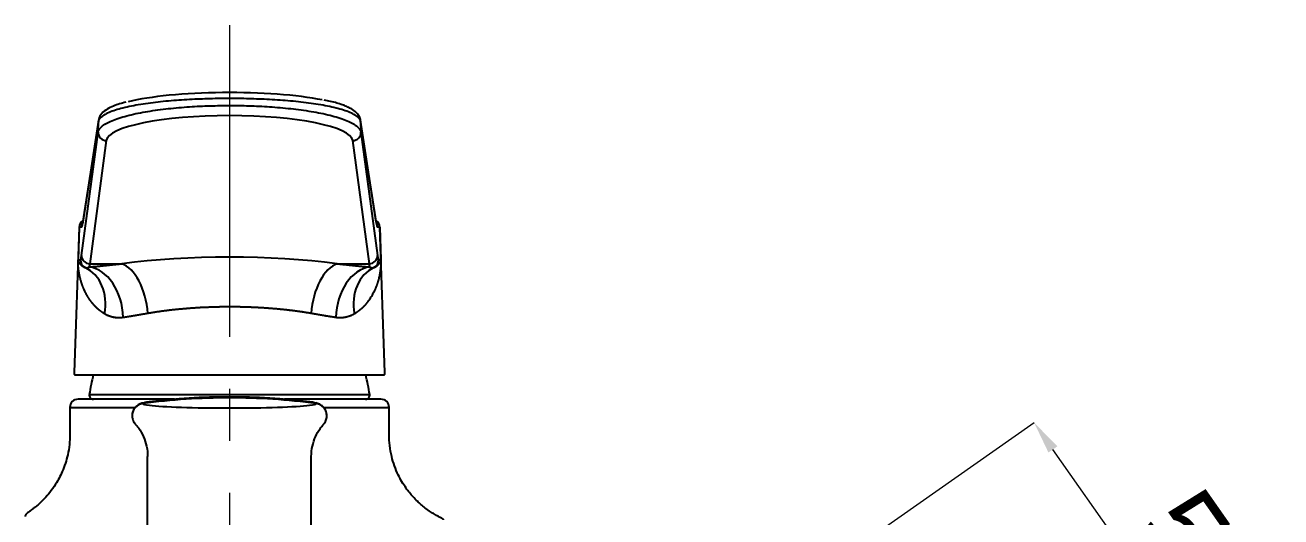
# Model space of a CAD drawing. Extents: x 900 to 2324, y -1513 to 827.
# Drawn here: x 1430 to 1583.4, y 266.8 to 326.9 of the extents above; entities that cross this region are included whole.
import ezdxf

# ---------------------------------------------------------------- set-up
doc = ezdxf.new("R2010")
doc.units = 0
doc.header["$LTSCALE"] = 4
doc.header["$MEASUREMENT"] = 0
doc.header["$PDMODE"] = 3
doc.header["$PDSIZE"] = -10
doc.linetypes.add('CENTER2', pattern=[28.575, 19.05, -3.175, 3.175, -3.175])
doc.layers.get('0').update_dxf_attribs({"linetype": 'CONTINUOUS'})
doc.layers.get('DEFPOINTS').update_dxf_attribs({"linetype": 'CONTINUOUS'})
doc.layers.add('1', color=7, linetype='CONTINUOUS')
doc.layers.add('Cneter', color=1, linetype='CENTER2', lineweight=13)
doc.styles.add('Daelim Dimension', font='')
doc.styles.get('Daelim Dimension').set_extended_font_data('나눔고딕')
doc.dimstyles.new('DEFAULT', dxfattribs={"dimscale": 2, "dimtxt": 2, "dimasz": 2, "dimexe": 0, "dimexo": 2, "dimgap": 1, "dimtad": 1, "dimdec": 1, "dimzin": 9, "dimdsep": 46, "dimtxsty": 'Daelim Dimension', "dimcen": 0.5, "dimclrd": 252, "dimclre": 252, "dimclrt": 3, "dimadec": 1, "dimazin": 0, "dimtfac": 1, "dimtdec": 1, "dimtix": 1, "dimtmove": 0, "dimatfit": 3, "dimfxl": 1, "dimtolj": 1, "dimtzin": 1, "dimlwd": 9, "dimlwe": 9, "dimarcsym": 0})

# ---------------------------------------------------------------- blocks, each defined once
blk = doc.blocks.new('*D9')
at = {"color": 5, "lineweight": 9, "ltscale": 0.5, "transparency": 16777216}
for p, q in [((1513.21, 250.27), (1553.25, 278.32)), ((1579.65, 240.65), (1555.55, 275.05)), ((1541.9, 209.32), (1581.94, 237.37))]:
    blk.add_line(p, q, dxfattribs=at)
at = {"color": 5, "ltscale": 0.5, "transparency": 16777216}
for points in [[(1556.09, 275.43), (1555, 274.67), (1553.25, 278.32)], [(1580.19, 241.03), (1579.1, 240.27), (1581.94, 237.37)]]:
    blk.add_solid(points, dxfattribs=at)
at = {"layer": 'DEFPOINTS', "color": 0, "ltscale": 0.5, "transparency": 16777216}
for p in [(1553.25, 278.32), (1509.94, 247.98), (1538.62, 207.03)]:
    blk.add_point(p, dxfattribs=at)
at = {"color": 7, "ltscale": 0.5, "transparency": 16777216, "insert": (1573.68, 262.11), "char_height": 10, "attachment_point": 5, "rotation": 305.0124, "style": 'Daelim Dimension'}
blk.add_mtext('\\A1;50', dxfattribs=at)

msp = doc.modelspace()

# ---------------------------------------------------------------- linework, layer by layer
at = {"layer": '1', "color": 7, "linetype": 'Continuous', "lineweight": -3}
for p, q in [((1438.92, 315.17), (1436.99, 302.71)), ((1438.93, 315.29), (1437, 302.83)), ((1438.88, 313.81), (1438.92, 315.17)), ((1472.87, 302.83), (1470.94, 315.29)), ((1472.88, 302.71), (1470.95, 315.17)), ((1470.95, 315.17), (1470.99, 313.81)), ((1436.85, 298.76), (1438.88, 313.81)), ((1470.99, 313.81), (1473.02, 298.76)), ((1439.88, 312.8), (1437.85, 297.75)), ((1472.02, 297.75), (1469.99, 312.8)), ((1436.56, 302.21), (1435.94, 284.46)), ((1436.57, 302.21), (1436.43, 298.21)), ((1436.57, 302.21), (1436.56, 302.21)), ((1436.85, 302.21), (1436.57, 302.21)), ((1473.3, 302.21), (1473.02, 302.21)), ((1473.3, 302.21), (1473.3, 302.21)), ((1473.3, 302.21), (1473.44, 298.21)), ((1473.92, 284.46), (1473.3, 302.21)), ((1436.43, 298.21), (1436.72, 298.21)), ((1437.85, 297.75), (1441.77, 297.75)), ((1468.09, 297.75), (1472.02, 297.75)), ((1473.14, 298.21), (1473.44, 298.21)), ((1436.06, 284.18), (1473.8, 284.18)), ((1448.2, 281.18), (1436.43, 281.18)), ((1437.8, 281.76), (1472.07, 281.76)), ((1473.43, 281.18), (1461.66, 281.18)), ((1435.43, 280.18), (1443.33, 280.18)), ((1435.43, 280.18), (1435.43, 276.9)), ((1466.52, 280.18), (1474.43, 280.18)), ((1474.43, 276.9), (1474.43, 280.18)), ((1444.93, 263.88), (1444.93, 274.19)), ((1464.93, 263.88), (1464.93, 274.19))]:
    msp.add_line(p, q, dxfattribs=at)
for centre, radius, start, end in [((1437.56, 302.18), 1, 122.3524, 178), ((1472.3, 302.18), 1, 2, 57.6476), ((1475.27, 275.43), 38, 166.696, 170.4146), ((1434.6, 275.43), 38, 9.5854, 13.304), ((1436.43, 280.18), 1, 90, 180), ((1438.3, 281.68), 0.5, 170.4146, 270), ((1454.93, 201.46), 80, 82.9578, 97.0422), ((1471.57, 281.68), 0.5, 270, 9.5854), ((1473.43, 280.18), 1, 0, 90)]:
    msp.add_arc(centre, radius, start, end, dxfattribs=at)
for centre, major_axis, ratio, start_param, end_param in [((1454.93, 316.05), (15.02, 0), 0.173943, 0.715415, 2.538636), ((1439.92, 315.13), (0.988, -0.153), 0.984451, 3.141575, 3.262352), ((1439.92, 315.13), (0.988, -0.153), 0.984451, 2.707604, 3.141574), ((1454.93, 312.71), (15.06, 0), 0.207968, 0.027978, 3.113614), ((1469.95, 315.13), (-0.988, -0.153), 0.984451, 3.141611, 3.666062), ((1469.95, 315.13), (-0.988, -0.153), 0.984451, 3.020833, 3.14161), ((1439.88, 313.78), (-0.991, 0.133), 0.977765, 0.101081, 1.701619), ((1469.99, 313.78), (-0.991, -0.133), 0.977765, 1.439974, 3.040512), ((1437.57, 302.18), (0, -1), 0.999776, 3.711528, 4.677482), ((1438, 335.21), (1.15, 33), 0.021153, 3.142332, 3.316865), ((1437.85, 302.18), (0, 1), 0.999776, 1.047645, 1.53589), ((1437.99, 302.68), (-0.988, 0.153), 0.984451, 6.283168, 6.403945), ((1472.3, 302.18), (0, 1), 0.999776, 4.747296, 5.71325), ((1471.88, 302.68), (-0.988, -0.153), 0.984451, 3.020833, 3.14161), ((1471.87, 335.21), (-1.15, 33), 0.021153, 2.966321, 3.140853), ((1472.02, 302.18), (0, 1), 0.999776, 4.747296, 5.235541), ((1437.72, 298.18), (0, 1), 0.999776, 1.53589, 2.708718), ((1437.6, 323.21), (0.87, 25), 0.021153, 3.142332, 3.351771), ((1437.85, 298.72), (0.991, -0.133), 0.977765, 3.242674, 4.843212), ((1454.93, 293.26), (24.89, 0), 0.212562, 1.013695, 2.127897), ((1441.77, 291.88), (0.79, -5.95), 0.52543, 1.46621, 2.894732), ((1468.09, 291.88), (-0.79, -5.95), 0.52543, 3.388454, 4.816975), ((1472.02, 298.72), (-0.991, -0.133), 0.977765, 1.439974, 3.040512), ((1472.15, 298.18), (0, -1), 0.999776, 0.432874, 1.605703), ((1472.27, 323.21), (-0.87, 25), 0.021153, 2.931414, 3.140853), ((1434.79, 291.82), (-2.45, -5.48), 0.793917, 1.87648, 3.126984), ((1437.79, 291.38), (0.64, -5.97), 0.688755, 1.462239, 2.987507), ((1472.08, 291.38), (-0.64, -5.97), 0.688755, 3.295678, 4.820947), ((1475.08, 291.82), (2.45, -5.48), 0.793917, 3.156201, 4.406705), ((1454.93, 201.46), (80, 0), 0.998719, 1.570796, 1.703671), ((1454.93, 280.65), (-10.6, 0), 0.050593, 5.894462, 6.087965), ((1454.93, 201.46), (-80, 0), 0.998719, 4.579514, 4.712389), ((1454.93, 280.65), (-10.6, 0), 0.050593, 3.347907, 3.530316), ((1444.53, 279.17), (-1.5, 0), 0.998719, 4.845264, 6.288081), ((1454.93, 280.65), (-10.6, 0), 0.050593, 6.087965, 6.283185), ((1454.93, 280.65), (10.6, 0), 0.050593, 3.141593, 3.538071), ((1454.93, 280.65), (10.6, 0), 0.050593, 3.538072, 5.885578), ((1454.93, 280.65), (10.6, 0), 0.050593, 5.885578, 6.283185), ((1454.93, 280.65), (-10.6, 0), 0.050593, 3.141593, 3.347907), ((1465.33, 279.17), (1.5, 0), 0.998719, 6.281707, 7.721107)]:
    msp.add_ellipse(centre, major_axis=major_axis, ratio=ratio, start_param=start_param, end_param=end_param, dxfattribs=at)
for points, knots in [([(1470.95, 315.17), (1470.93, 315.28), (1470.88, 315.4), (1470.69, 315.62), (1470.56, 315.73), (1470.24, 315.94), (1470.05, 316.05), (1469.6, 316.25), (1469.35, 316.35), (1468.81, 316.53), (1468.51, 316.62), (1467.87, 316.79), (1467.54, 316.87), (1466.83, 317.02), (1466.46, 317.09), (1465.69, 317.22), (1465.3, 317.28), (1464.49, 317.4), (1464.08, 317.45), (1463.24, 317.54), (1462.82, 317.59), (1461.96, 317.66), (1461.54, 317.7), (1460.68, 317.76), (1460.25, 317.79), (1459.4, 317.83), (1458.97, 317.85), (1458.13, 317.88), (1457.72, 317.9), (1456.9, 317.92), (1456.49, 317.92), (1455.9, 317.93), (1455.7, 317.93), (1455.31, 317.93), (1455.12, 317.93), (1454.55, 317.93), (1454.16, 317.93), (1453.37, 317.92), (1452.97, 317.92), (1452.15, 317.9), (1451.73, 317.88), (1450.89, 317.85), (1450.47, 317.83), (1449.62, 317.79), (1449.19, 317.76), (1448.33, 317.7), (1447.9, 317.66), (1447.05, 317.59), (1446.62, 317.54), (1445.79, 317.45), (1445.38, 317.4), (1444.57, 317.28), (1444.17, 317.22), (1443.41, 317.09), (1443.04, 317.02), (1442.33, 316.87), (1441.99, 316.79), (1441.36, 316.62), (1441.06, 316.53), (1440.51, 316.35), (1440.26, 316.25), (1439.82, 316.05), (1439.63, 315.94), (1439.31, 315.73), (1439.18, 315.62), (1438.99, 315.4), (1438.94, 315.28), (1438.92, 315.17)], [0, 0, 0, 0, 0.03125, 0.03125, 0.0625, 0.0625, 0.09375, 0.09375, 0.125, 0.125, 0.15625, 0.15625, 0.1875, 0.1875, 0.21875, 0.21875, 0.25, 0.25, 0.28125, 0.28125, 0.3125, 0.3125, 0.34375, 0.34375, 0.375, 0.375, 0.40625, 0.40625, 0.4375, 0.4375, 0.46875, 0.46875, 0.484375, 0.484375, 0.5, 0.5, 0.53125, 0.53125, 0.5625, 0.5625, 0.59375, 0.59375, 0.625, 0.625, 0.65625, 0.65625, 0.6875, 0.6875, 0.71875, 0.71875, 0.75, 0.75, 0.78125, 0.78125, 0.8125, 0.8125, 0.84375, 0.84375, 0.875, 0.875, 0.90625, 0.90625, 0.9375, 0.9375, 0.96875, 0.96875, 1, 1, 1, 1]), ([(1470.92, 315.39), (1470.84, 315.69), (1470.57, 316.17), (1469.87, 316.67), (1469.28, 316.96), (1468.51, 317.25), (1467.62, 317.52), (1466.76, 317.69), (1466.48, 317.74)], [0, 0, 0, 0, 0.235369, 0.412115, 0.533789, 0.644414, 0.889779, 1, 1, 1, 1]), ([(1438.88, 313.81), (1438.9, 313.95), (1438.95, 314.08), (1439.14, 314.35), (1439.27, 314.47), (1439.59, 314.72), (1439.79, 314.85), (1440.23, 315.08), (1440.48, 315.19), (1441.03, 315.41), (1441.33, 315.52), (1441.96, 315.71), (1442.3, 315.81), (1443.01, 315.98), (1443.38, 316.07), (1444.15, 316.22), (1444.55, 316.29), (1445.35, 316.43), (1445.77, 316.49), (1446.61, 316.6), (1447.03, 316.65), (1447.88, 316.75), (1448.31, 316.79), (1449.17, 316.86), (1449.6, 316.9), (1450.46, 316.95), (1450.88, 316.98), (1451.73, 317.02), (1452.14, 317.03), (1452.96, 317.06), (1453.37, 317.07), (1453.97, 317.07), (1454.16, 317.08), (1454.45, 317.08), (1454.55, 317.08), (1454.74, 317.08), (1454.84, 317.08), (1455.32, 317.08), (1455.71, 317.08), (1456.5, 317.07), (1456.91, 317.06), (1457.73, 317.03), (1458.14, 317.02), (1458.99, 316.98), (1459.41, 316.95), (1460.27, 316.9), (1460.7, 316.86), (1461.56, 316.79), (1461.99, 316.75), (1462.84, 316.65), (1463.26, 316.6), (1464.1, 316.49), (1464.51, 316.43), (1465.32, 316.29), (1465.72, 316.22), (1466.49, 316.07), (1466.86, 315.98), (1467.57, 315.81), (1467.9, 315.71), (1468.54, 315.51), (1468.84, 315.41), (1469.39, 315.19), (1469.64, 315.08), (1470.08, 314.85), (1470.27, 314.72), (1470.6, 314.47), (1470.73, 314.35), (1470.91, 314.08), (1470.97, 313.95), (1470.99, 313.81)], [0, 0, 0, 0, 0.03125, 0.03125, 0.0625, 0.0625, 0.09375, 0.09375, 0.125, 0.125, 0.15625, 0.15625, 0.1875, 0.1875, 0.21875, 0.21875, 0.25, 0.25, 0.28125, 0.28125, 0.3125, 0.3125, 0.34375, 0.34375, 0.375, 0.375, 0.40625, 0.40625, 0.4375, 0.4375, 0.46875, 0.46875, 0.484375, 0.484375, 0.492187, 0.492187, 0.5, 0.5, 0.53125, 0.53125, 0.5625, 0.5625, 0.59375, 0.59375, 0.625, 0.625, 0.65625, 0.65625, 0.6875, 0.6875, 0.71875, 0.71875, 0.75, 0.75, 0.78125, 0.78125, 0.8125, 0.8125, 0.84375, 0.84375, 0.875, 0.875, 0.90625, 0.90625, 0.9375, 0.9375, 0.96875, 0.96875, 1, 1, 1, 1]), ([(1442.28, 317.48), (1442, 317.42), (1441.44, 317.28), (1440.7, 317.01), (1439.93, 316.64), (1439.25, 316.1), (1439.02, 315.65), (1438.95, 315.39)], [0, 0, 0, 0, 0.145978, 0.317594, 0.51609, 0.743346, 1, 1, 1, 1]), ([(1436.43, 298.21), (1436.43, 298.21), (1436.43, 298.2), (1436.44, 298.18), (1436.44, 298.17), (1436.45, 298.15), (1436.45, 298.14), (1436.45, 298.12), (1436.46, 298.11), (1436.46, 298.09), (1436.47, 298.08), (1436.48, 298.06), (1436.48, 298.05), (1436.49, 298.04), (1436.49, 298.02), (1436.5, 298.01), (1436.5, 298), (1436.51, 297.98), (1436.52, 297.97), (1436.52, 297.96), (1436.53, 297.94), (1436.54, 297.93), (1436.54, 297.92), (1436.55, 297.91), (1436.56, 297.9), (1436.56, 297.89), (1436.57, 297.88), (1436.57, 297.86), (1436.58, 297.85), (1436.59, 297.84), (1436.59, 297.83), (1436.6, 297.82), (1436.61, 297.81), (1436.61, 297.8), (1436.62, 297.8), (1436.63, 297.79), (1436.63, 297.78), (1436.64, 297.77), (1436.65, 297.76), (1436.65, 297.75), (1436.66, 297.74), (1436.67, 297.74), (1436.67, 297.73), (1436.68, 297.72), (1436.68, 297.71), (1436.69, 297.71), (1436.7, 297.7), (1436.71, 297.68), (1436.73, 297.66), (1436.75, 297.64), (1436.78, 297.61), (1436.8, 297.58), (1436.83, 297.56), (1436.86, 297.53), (1436.89, 297.51), (1436.91, 297.49), (1436.94, 297.47), (1436.97, 297.45), (1437, 297.43), (1437.03, 297.41), (1437.06, 297.39), (1437.09, 297.37), (1437.12, 297.35), (1437.15, 297.34), (1437.18, 297.32), (1437.21, 297.31), (1437.24, 297.29), (1437.27, 297.28), (1437.29, 297.27), (1437.3, 297.27)], [0, 0, 0, 0, 0.01489, 0.029602, 0.044135, 0.058489, 0.072665, 0.086661, 0.10048, 0.114119, 0.12758, 0.140862, 0.153965, 0.16689, 0.179635, 0.192203, 0.204591, 0.216801, 0.228832, 0.240684, 0.252358, 0.263853, 0.275169, 0.286307, 0.297265, 0.308046, 0.318647, 0.32907, 0.339314, 0.349379, 0.359266, 0.368973, 0.378503, 0.387853, 0.397025, 0.406018, 0.414832, 0.423468, 0.431925, 0.440203, 0.448303, 0.456224, 0.463966, 0.471529, 0.478914, 0.48612, 0.493147, 0.499996, 0.528702, 0.556919, 0.584646, 0.611883, 0.63863, 0.664888, 0.690656, 0.715934, 0.740722, 0.765021, 0.78883, 0.81215, 0.83498, 0.85732, 0.879171, 0.900533, 0.921405, 0.941788, 0.961681, 0.981085, 1, 1, 1, 1]), ([(1439.67, 291.61), (1439.66, 291.62), (1439.64, 291.63), (1439.61, 291.65), (1439.58, 291.67), (1439.55, 291.69), (1439.52, 291.7), (1439.49, 291.72), (1439.47, 291.74), (1439.44, 291.76), (1439.41, 291.78), (1439.38, 291.8), (1439.35, 291.82), (1439.32, 291.84), (1439.29, 291.86), (1439.26, 291.89), (1439.23, 291.91), (1439.2, 291.93), (1439.17, 291.95), (1439.15, 291.97), (1439.12, 291.99), (1439.09, 292.02), (1439.06, 292.04), (1439.03, 292.06), (1439, 292.09), (1438.97, 292.11), (1438.95, 292.14), (1438.92, 292.16), (1438.89, 292.18), (1438.86, 292.21), (1438.83, 292.24), (1438.8, 292.26), (1438.78, 292.29), (1438.75, 292.31), (1438.72, 292.34), (1438.69, 292.37), (1438.66, 292.39), (1438.64, 292.42), (1438.61, 292.45), (1438.58, 292.47), (1438.55, 292.5), (1438.53, 292.53), (1438.5, 292.56), (1438.47, 292.59), (1438.44, 292.62), (1438.42, 292.65), (1438.39, 292.68), (1438.36, 292.71), (1438.34, 292.74), (1438.31, 292.77), (1438.28, 292.8), (1438.26, 292.83), (1438.23, 292.86), (1438.2, 292.89), (1438.18, 292.92), (1438.15, 292.96), (1438.13, 292.99), (1438.1, 293.02), (1438.07, 293.05), (1438.05, 293.09), (1438.02, 293.12), (1438, 293.15), (1437.97, 293.19), (1437.95, 293.22), (1437.92, 293.26), (1437.9, 293.29), (1437.87, 293.33), (1437.85, 293.36), (1437.82, 293.4), (1437.8, 293.43), (1437.77, 293.47), (1437.75, 293.51), (1437.73, 293.54), (1437.7, 293.58), (1437.68, 293.62), (1437.66, 293.65), (1437.63, 293.69), (1437.61, 293.73), (1437.59, 293.77), (1437.56, 293.81), (1437.54, 293.85), (1437.52, 293.89), (1437.49, 293.92), (1437.47, 293.96), (1437.45, 294), (1437.43, 294.04), (1437.41, 294.09), (1437.39, 294.13), (1437.36, 294.17), (1437.34, 294.21), (1437.32, 294.25), (1437.3, 294.29), (1437.28, 294.33), (1437.26, 294.38), (1437.24, 294.42), (1437.22, 294.46), (1437.2, 294.51), (1437.18, 294.55), (1437.17, 294.58), (1437.15, 294.62), (1437.14, 294.65), (1437.12, 294.69), (1437.11, 294.72), (1437.09, 294.76), (1437.08, 294.8), (1437.06, 294.84), (1437.04, 294.88), (1437.03, 294.92), (1437.01, 294.96), (1437, 295), (1436.98, 295.05), (1436.96, 295.09), (1436.95, 295.14), (1436.93, 295.18), (1436.91, 295.23), (1436.9, 295.28), (1436.88, 295.33), (1436.87, 295.38), (1436.85, 295.43), (1436.83, 295.48), (1436.82, 295.53), (1436.8, 295.59), (1436.79, 295.64), (1436.77, 295.7), (1436.75, 295.75), (1436.74, 295.81), (1436.72, 295.87), (1436.71, 295.93), (1436.69, 295.99), (1436.68, 296.05), (1436.66, 296.11), (1436.65, 296.17), (1436.63, 296.24), (1436.62, 296.3), (1436.61, 296.37), (1436.59, 296.43), (1436.58, 296.5), (1436.57, 296.57), (1436.56, 296.64), (1436.55, 296.71), (1436.53, 296.78), (1436.52, 296.85), (1436.51, 296.92), (1436.5, 297), (1436.49, 297.07), (1436.48, 297.15), (1436.48, 297.22), (1436.47, 297.3), (1436.46, 297.38), (1436.46, 297.46), (1436.45, 297.54), (1436.44, 297.62), (1436.44, 297.7), (1436.44, 297.78), (1436.43, 297.87), (1436.43, 297.95), (1436.43, 298.04), (1436.43, 298.13), (1436.43, 298.18), (1436.43, 298.21)], [0, 0, 0, 0, 0.004193, 0.008406, 0.01264, 0.016894, 0.021169, 0.025464, 0.02978, 0.034117, 0.038474, 0.042852, 0.04725, 0.05167, 0.05611, 0.060572, 0.065054, 0.069557, 0.074082, 0.078627, 0.083194, 0.087781, 0.09239, 0.09702, 0.101672, 0.106345, 0.111039, 0.115755, 0.120492, 0.12525, 0.13003, 0.134832, 0.139655, 0.1445, 0.149366, 0.154254, 0.159164, 0.164096, 0.169049, 0.174024, 0.179021, 0.18404, 0.189081, 0.194143, 0.199228, 0.204335, 0.209463, 0.214614, 0.219787, 0.224982, 0.230199, 0.235438, 0.240699, 0.245982, 0.251288, 0.256616, 0.261966, 0.267339, 0.272733, 0.27815, 0.28359, 0.289052, 0.294536, 0.300043, 0.305572, 0.311124, 0.316698, 0.322294, 0.327914, 0.333555, 0.339219, 0.344906, 0.350616, 0.356348, 0.362103, 0.36788, 0.37368, 0.379503, 0.385348, 0.391217, 0.397108, 0.403021, 0.408958, 0.414917, 0.4209, 0.426905, 0.432932, 0.438983, 0.445057, 0.451153, 0.457272, 0.463415, 0.46958, 0.475768, 0.481979, 0.488213, 0.494471, 0.500751, 0.505436, 0.510238, 0.515158, 0.520194, 0.525347, 0.530617, 0.536003, 0.541507, 0.547127, 0.552865, 0.558719, 0.56469, 0.570778, 0.576982, 0.583304, 0.589742, 0.596297, 0.602968, 0.609757, 0.616662, 0.623684, 0.630823, 0.638078, 0.64545, 0.652938, 0.660543, 0.668265, 0.676104, 0.684058, 0.69213, 0.700318, 0.708622, 0.717043, 0.72558, 0.734234, 0.743004, 0.751891, 0.760894, 0.770013, 0.779248, 0.7886, 0.798068, 0.807652, 0.817352, 0.827169, 0.837101, 0.84715, 0.857314, 0.867595, 0.877992, 0.888504, 0.899133, 0.909877, 0.920737, 0.931713, 0.942805, 0.954013, 0.965336, 0.976775, 0.98833, 1, 1, 1, 1]), ([(1437.85, 297.75), (1437.85, 297.74), (1437.85, 297.73), (1437.85, 297.71), (1437.84, 297.7), (1437.84, 297.68), (1437.84, 297.66), (1437.84, 297.65), (1437.84, 297.63), (1437.83, 297.62), (1437.83, 297.6), (1437.83, 297.59), (1437.83, 297.57), (1437.83, 297.56), (1437.82, 297.54), (1437.82, 297.53), (1437.82, 297.52), (1437.82, 297.5), (1437.81, 297.49), (1437.81, 297.48), (1437.81, 297.47), (1437.81, 297.45), (1437.81, 297.44), (1437.8, 297.43), (1437.8, 297.42), (1437.8, 297.41), (1437.8, 297.4), (1437.8, 297.39), (1437.79, 297.38), (1437.79, 297.37), (1437.79, 297.36), (1437.79, 297.35), (1437.79, 297.34), (1437.79, 297.34)], [0, 0, 0, 0, 0.032693, 0.065358, 0.097993, 0.130599, 0.163177, 0.195725, 0.228244, 0.260734, 0.293195, 0.325628, 0.358031, 0.390405, 0.42275, 0.455066, 0.487353, 0.519611, 0.55184, 0.58404, 0.616211, 0.648353, 0.680466, 0.71255, 0.744605, 0.776631, 0.808628, 0.840596, 0.872535, 0.904445, 0.936325, 0.968177, 1, 1, 1, 1]), ([(1437.79, 297.34), (1437.8, 297.34), (1437.84, 297.34), (1437.9, 297.35), (1437.95, 297.35), (1438.01, 297.36), (1438.07, 297.36), (1438.12, 297.37), (1438.18, 297.37), (1438.24, 297.38), (1438.29, 297.39), (1438.35, 297.39), (1438.41, 297.4), (1438.46, 297.4), (1438.52, 297.41), (1438.58, 297.41), (1438.64, 297.42), (1438.69, 297.42), (1438.75, 297.43), (1438.81, 297.43), (1438.87, 297.44), (1438.93, 297.45), (1438.99, 297.45), (1439.04, 297.46), (1439.1, 297.46), (1439.16, 297.47), (1439.22, 297.48), (1439.28, 297.48), (1439.34, 297.49), (1439.4, 297.49), (1439.46, 297.5), (1439.52, 297.51), (1439.58, 297.51), (1439.64, 297.52), (1439.7, 297.52), (1439.76, 297.53), (1439.82, 297.54), (1439.88, 297.54), (1439.94, 297.55), (1440, 297.56), (1440.06, 297.56), (1440.13, 297.57), (1440.19, 297.58), (1440.25, 297.58), (1440.31, 297.59), (1440.37, 297.6), (1440.44, 297.6), (1440.5, 297.61), (1440.56, 297.62), (1440.62, 297.62), (1440.69, 297.63), (1440.75, 297.64), (1440.81, 297.64), (1440.87, 297.65), (1440.94, 297.66), (1441, 297.66), (1441.06, 297.67), (1441.13, 297.68), (1441.19, 297.68), (1441.26, 297.69), (1441.32, 297.7), (1441.38, 297.7), (1441.45, 297.71), (1441.51, 297.72), (1441.58, 297.73), (1441.64, 297.73), (1441.71, 297.74), (1441.75, 297.74), (1441.77, 297.75)], [0, 0, 0, 0, 0.014882, 0.029769, 0.044662, 0.059562, 0.074467, 0.089378, 0.104296, 0.11922, 0.134151, 0.149088, 0.164032, 0.178983, 0.193941, 0.208906, 0.223879, 0.238859, 0.253847, 0.268842, 0.283845, 0.298856, 0.313875, 0.328902, 0.343937, 0.358981, 0.374033, 0.389094, 0.404164, 0.419242, 0.43433, 0.449427, 0.464533, 0.479648, 0.494773, 0.509908, 0.525052, 0.540206, 0.55537, 0.570545, 0.585729, 0.600924, 0.616129, 0.631345, 0.646571, 0.661809, 0.677057, 0.692316, 0.707587, 0.722868, 0.738161, 0.753466, 0.768782, 0.78411, 0.79945, 0.814802, 0.830166, 0.845542, 0.860931, 0.876331, 0.891745, 0.907171, 0.92261, 0.938062, 0.953527, 0.969004, 0.984496, 1, 1, 1, 1]), ([(1468.09, 297.75), (1468.12, 297.74), (1468.17, 297.74), (1468.24, 297.73), (1468.32, 297.72), (1468.39, 297.71), (1468.46, 297.71), (1468.54, 297.7), (1468.61, 297.69), (1468.68, 297.68), (1468.76, 297.67), (1468.83, 297.67), (1468.9, 297.66), (1468.97, 297.65), (1469.04, 297.64), (1469.12, 297.64), (1469.19, 297.63), (1469.26, 297.62), (1469.33, 297.61), (1469.4, 297.61), (1469.47, 297.6), (1469.54, 297.59), (1469.61, 297.58), (1469.68, 297.58), (1469.75, 297.57), (1469.82, 297.56), (1469.89, 297.55), (1469.96, 297.55), (1470.03, 297.54), (1470.1, 297.53), (1470.17, 297.52), (1470.24, 297.52), (1470.31, 297.51), (1470.37, 297.5), (1470.44, 297.5), (1470.51, 297.49), (1470.58, 297.48), (1470.64, 297.48), (1470.71, 297.47), (1470.78, 297.46), (1470.85, 297.46), (1470.91, 297.45), (1470.98, 297.44), (1471.05, 297.44), (1471.11, 297.43), (1471.18, 297.42), (1471.24, 297.42), (1471.31, 297.41), (1471.37, 297.4), (1471.44, 297.4), (1471.5, 297.39), (1471.57, 297.39), (1471.63, 297.38), (1471.7, 297.37), (1471.76, 297.37), (1471.83, 297.36), (1471.89, 297.36), (1471.95, 297.35), (1472.02, 297.34), (1472.06, 297.34), (1472.08, 297.34)], [0, 0, 0, 0, 0.017642, 0.035267, 0.052874, 0.070465, 0.088039, 0.105596, 0.123137, 0.140662, 0.158171, 0.175663, 0.19314, 0.210601, 0.228047, 0.245478, 0.262894, 0.280294, 0.29768, 0.315052, 0.332409, 0.349752, 0.367081, 0.384396, 0.401697, 0.418985, 0.436259, 0.45352, 0.470768, 0.488004, 0.505227, 0.522437, 0.539635, 0.556821, 0.573995, 0.591158, 0.608308, 0.625448, 0.642576, 0.659693, 0.676799, 0.693895, 0.71098, 0.728055, 0.74512, 0.762174, 0.779219, 0.796255, 0.813281, 0.830298, 0.847305, 0.864304, 0.881295, 0.898277, 0.91525, 0.932216, 0.949173, 0.966123, 0.983065, 1, 1, 1, 1]), ([(1473.44, 298.21), (1473.44, 298.2), (1473.44, 298.17), (1473.44, 298.12), (1473.44, 298.08), (1473.44, 298.03), (1473.44, 297.99), (1473.44, 297.95), (1473.44, 297.91), (1473.43, 297.86), (1473.43, 297.82), (1473.43, 297.78), (1473.43, 297.74), (1473.43, 297.7), (1473.43, 297.66), (1473.42, 297.62), (1473.42, 297.59), (1473.42, 297.55), (1473.42, 297.51), (1473.41, 297.47), (1473.41, 297.44), (1473.41, 297.4), (1473.41, 297.37), (1473.4, 297.33), (1473.4, 297.3), (1473.4, 297.27), (1473.39, 297.23), (1473.39, 297.2), (1473.39, 297.17), (1473.38, 297.14), (1473.38, 297.11), (1473.38, 297.08), (1473.37, 297.05), (1473.37, 297.02), (1473.36, 296.99), (1473.36, 296.96), (1473.36, 296.94), (1473.35, 296.91), (1473.35, 296.88), (1473.35, 296.86), (1473.34, 296.83), (1473.34, 296.81), (1473.34, 296.78), (1473.33, 296.76), (1473.33, 296.74), (1473.32, 296.71), (1473.32, 296.69), (1473.32, 296.67), (1473.31, 296.65), (1473.31, 296.63), (1473.31, 296.61), (1473.3, 296.59), (1473.3, 296.57), (1473.3, 296.55), (1473.29, 296.53), (1473.29, 296.52), (1473.29, 296.5), (1473.29, 296.48), (1473.28, 296.47), (1473.28, 296.45), (1473.28, 296.44), (1473.27, 296.42), (1473.27, 296.41), (1473.27, 296.4), (1473.27, 296.38), (1473.26, 296.37), (1473.26, 296.36), (1473.25, 296.3), (1473.23, 296.2), (1473.2, 296.06), (1473.16, 295.92), (1473.12, 295.78), (1473.09, 295.64), (1473.05, 295.51), (1473.01, 295.38), (1472.96, 295.25), (1472.92, 295.13), (1472.88, 295.01), (1472.83, 294.89), (1472.78, 294.77), (1472.74, 294.66), (1472.66, 294.49), (1472.56, 294.28), (1472.42, 294.01), (1472.28, 293.76), (1472.14, 293.53), (1471.99, 293.31), (1471.84, 293.1), (1471.73, 292.95), (1471.64, 292.86), (1471.6, 292.8), (1471.55, 292.75), (1471.5, 292.69), (1471.46, 292.64), (1471.41, 292.59), (1471.36, 292.54), (1471.31, 292.49), (1471.26, 292.44), (1471.21, 292.39), (1471.16, 292.34), (1471.11, 292.3), (1471.06, 292.25), (1471.01, 292.2), (1470.96, 292.16), (1470.9, 292.11), (1470.85, 292.07), (1470.8, 292.03), (1470.75, 291.99), (1470.69, 291.95), (1470.64, 291.91), (1470.58, 291.87), (1470.53, 291.83), (1470.48, 291.79), (1470.42, 291.75), (1470.37, 291.72), (1470.31, 291.68), (1470.25, 291.65), (1470.22, 291.63), (1470.2, 291.61)], [0, 0, 0, 0, 0.006077, 0.012083, 0.018018, 0.023884, 0.029678, 0.035402, 0.041056, 0.046638, 0.052151, 0.057592, 0.062963, 0.068264, 0.073493, 0.078653, 0.083741, 0.088759, 0.093706, 0.098582, 0.103388, 0.108123, 0.112787, 0.117381, 0.121904, 0.126356, 0.130737, 0.135048, 0.139288, 0.143457, 0.147555, 0.151582, 0.155539, 0.159425, 0.16324, 0.166984, 0.170657, 0.17426, 0.177791, 0.181252, 0.184642, 0.187961, 0.191209, 0.194387, 0.197493, 0.200529, 0.203493, 0.206387, 0.20921, 0.211961, 0.214642, 0.217252, 0.219792, 0.22226, 0.224657, 0.226983, 0.229238, 0.231423, 0.233536, 0.235579, 0.23755, 0.23945, 0.24128, 0.243038, 0.244726, 0.246343, 0.247888, 0.249363, 0.26939, 0.289082, 0.308439, 0.32746, 0.346146, 0.364496, 0.38251, 0.400189, 0.417533, 0.43454, 0.451212, 0.467549, 0.48355, 0.499215, 0.539418, 0.578122, 0.61533, 0.651043, 0.685266, 0.718001, 0.749255, 0.75853, 0.767759, 0.776942, 0.786077, 0.795167, 0.80421, 0.813208, 0.82216, 0.831066, 0.839928, 0.848744, 0.857515, 0.866242, 0.874925, 0.883563, 0.892157, 0.900708, 0.909215, 0.917679, 0.9261, 0.934479, 0.942815, 0.951108, 0.95936, 0.96757, 0.975739, 0.983867, 0.991954, 1, 1, 1, 1]), ([(1472.08, 297.34), (1472.08, 297.34), (1472.08, 297.35), (1472.08, 297.36), (1472.08, 297.37), (1472.07, 297.38), (1472.07, 297.39), (1472.07, 297.4), (1472.07, 297.41), (1472.07, 297.42), (1472.06, 297.43), (1472.06, 297.44), (1472.06, 297.45), (1472.06, 297.47), (1472.06, 297.48), (1472.05, 297.49), (1472.05, 297.5), (1472.05, 297.52), (1472.05, 297.53), (1472.04, 297.54), (1472.04, 297.56), (1472.04, 297.57), (1472.04, 297.59), (1472.04, 297.6), (1472.03, 297.62), (1472.03, 297.63), (1472.03, 297.65), (1472.03, 297.66), (1472.03, 297.68), (1472.02, 297.7), (1472.02, 297.71), (1472.02, 297.73), (1472.02, 297.74), (1472.02, 297.75)], [0, 0, 0, 0, 0.031823, 0.063675, 0.095555, 0.127465, 0.159404, 0.191372, 0.223369, 0.255395, 0.28745, 0.319534, 0.351647, 0.383789, 0.41596, 0.44816, 0.480389, 0.512647, 0.544934, 0.57725, 0.609595, 0.641969, 0.674372, 0.706805, 0.739266, 0.771756, 0.804275, 0.836823, 0.869401, 0.902007, 0.934642, 0.967307, 1, 1, 1, 1]), ([(1472.57, 297.27), (1472.57, 297.27), (1472.58, 297.28), (1472.6, 297.28), (1472.61, 297.29), (1472.63, 297.3), (1472.64, 297.3), (1472.66, 297.31), (1472.68, 297.32), (1472.69, 297.33), (1472.71, 297.33), (1472.72, 297.34), (1472.74, 297.35), (1472.76, 297.36), (1472.77, 297.37), (1472.79, 297.38), (1472.8, 297.39), (1472.82, 297.39), (1472.83, 297.4), (1472.85, 297.41), (1472.87, 297.42), (1472.88, 297.44), (1472.9, 297.45), (1472.91, 297.46), (1472.93, 297.47), (1472.94, 297.48), (1472.96, 297.49), (1472.97, 297.5), (1472.99, 297.51), (1473, 297.53), (1473.02, 297.54), (1473.03, 297.55), (1473.04, 297.57), (1473.06, 297.58), (1473.07, 297.59), (1473.09, 297.61), (1473.1, 297.62), (1473.11, 297.63), (1473.13, 297.65), (1473.14, 297.66), (1473.15, 297.68), (1473.17, 297.69), (1473.18, 297.71), (1473.19, 297.72), (1473.2, 297.74), (1473.22, 297.75), (1473.23, 297.77), (1473.24, 297.79), (1473.26, 297.81), (1473.27, 297.83), (1473.29, 297.85), (1473.3, 297.87), (1473.31, 297.9), (1473.33, 297.92), (1473.34, 297.95), (1473.35, 297.97), (1473.37, 298), (1473.38, 298.03), (1473.39, 298.06), (1473.4, 298.09), (1473.41, 298.12), (1473.42, 298.15), (1473.43, 298.18), (1473.44, 298.2), (1473.44, 298.21)], [0, 0, 0, 0, 0.009869, 0.019872, 0.030011, 0.040284, 0.050693, 0.061236, 0.071914, 0.082727, 0.093675, 0.104758, 0.115975, 0.127328, 0.138816, 0.150438, 0.162196, 0.174088, 0.186116, 0.198278, 0.210575, 0.223008, 0.235575, 0.248277, 0.261115, 0.274087, 0.287194, 0.300436, 0.313814, 0.327326, 0.340973, 0.354755, 0.368673, 0.382725, 0.396912, 0.411235, 0.425692, 0.440284, 0.455012, 0.469874, 0.484872, 0.500004, 0.514525, 0.529828, 0.545913, 0.562778, 0.580426, 0.598855, 0.618065, 0.638057, 0.65883, 0.680385, 0.702721, 0.725839, 0.749738, 0.774419, 0.799882, 0.826125, 0.853151, 0.880958, 0.909546, 0.938916, 0.969067, 1, 1, 1, 1]), ([(1437.3, 297.27), (1437.31, 297.27), (1437.31, 297.27), (1437.32, 297.26), (1437.33, 297.26), (1437.34, 297.26), (1437.35, 297.25), (1437.36, 297.25), (1437.37, 297.25), (1437.38, 297.25), (1437.39, 297.25), (1437.4, 297.24), (1437.41, 297.24), (1437.42, 297.24), (1437.44, 297.24), (1437.45, 297.24), (1437.46, 297.24), (1437.47, 297.24), (1437.48, 297.24), (1437.49, 297.24), (1437.5, 297.24), (1437.51, 297.24), (1437.52, 297.25), (1437.53, 297.25), (1437.54, 297.25), (1437.55, 297.25), (1437.56, 297.25), (1437.57, 297.25), (1437.58, 297.26), (1437.59, 297.26), (1437.6, 297.26), (1437.62, 297.27), (1437.63, 297.27), (1437.64, 297.27), (1437.65, 297.28), (1437.66, 297.28), (1437.67, 297.28), (1437.68, 297.29), (1437.69, 297.29), (1437.7, 297.3), (1437.71, 297.3), (1437.72, 297.31), (1437.73, 297.31), (1437.74, 297.32), (1437.75, 297.32), (1437.77, 297.33), (1437.78, 297.33), (1437.78, 297.34), (1437.79, 297.34)], [0, 0, 0, 0, 0.024916, 0.049691, 0.074328, 0.098824, 0.12318, 0.147396, 0.171472, 0.195407, 0.219202, 0.242857, 0.266371, 0.289744, 0.312976, 0.336067, 0.359018, 0.381827, 0.404495, 0.427021, 0.449406, 0.47165, 0.493752, 0.515712, 0.53753, 0.559206, 0.580741, 0.602133, 0.623383, 0.64449, 0.665456, 0.686279, 0.706959, 0.727496, 0.747891, 0.768143, 0.788252, 0.808218, 0.828042, 0.847721, 0.867258, 0.886652, 0.905902, 0.925009, 0.943972, 0.962792, 0.981468, 1, 1, 1, 1]), ([(1472.08, 297.34), (1472.09, 297.34), (1472.09, 297.33), (1472.11, 297.33), (1472.12, 297.32), (1472.13, 297.31), (1472.14, 297.31), (1472.15, 297.3), (1472.17, 297.3), (1472.18, 297.29), (1472.19, 297.29), (1472.2, 297.28), (1472.22, 297.28), (1472.23, 297.27), (1472.24, 297.27), (1472.25, 297.27), (1472.27, 297.26), (1472.28, 297.26), (1472.29, 297.26), (1472.3, 297.25), (1472.31, 297.25), (1472.33, 297.25), (1472.34, 297.25), (1472.35, 297.25), (1472.36, 297.24), (1472.38, 297.24), (1472.39, 297.24), (1472.4, 297.24), (1472.41, 297.24), (1472.42, 297.24), (1472.44, 297.24), (1472.45, 297.24), (1472.46, 297.24), (1472.47, 297.25), (1472.48, 297.25), (1472.5, 297.25), (1472.51, 297.25), (1472.52, 297.26), (1472.53, 297.26), (1472.54, 297.26), (1472.55, 297.27), (1472.56, 297.27), (1472.57, 297.27)], [0, 0, 0, 0, 0.021325, 0.042839, 0.064544, 0.086438, 0.108522, 0.130796, 0.153259, 0.175912, 0.198753, 0.221784, 0.245004, 0.268413, 0.292011, 0.315797, 0.339772, 0.363936, 0.388287, 0.412827, 0.437554, 0.46247, 0.487573, 0.512864, 0.538342, 0.564008, 0.58986, 0.6159, 0.642126, 0.66854, 0.695139, 0.721925, 0.748897, 0.776056, 0.8034, 0.83093, 0.858645, 0.886546, 0.914632, 0.942903, 0.971359, 1, 1, 1, 1]), ([(1441.94, 291.17), (1441.93, 291.17), (1441.91, 291.16), (1441.88, 291.16), (1441.86, 291.16), (1441.83, 291.15), (1441.8, 291.15), (1441.77, 291.15), (1441.74, 291.14), (1441.71, 291.14), (1441.69, 291.14), (1441.66, 291.14), (1441.63, 291.14), (1441.6, 291.13), (1441.57, 291.13), (1441.54, 291.13), (1441.52, 291.13), (1441.49, 291.13), (1441.46, 291.13), (1441.43, 291.13), (1441.41, 291.13), (1441.38, 291.13), (1441.35, 291.13), (1441.32, 291.13), (1441.29, 291.13), (1441.27, 291.13), (1441.24, 291.13), (1441.21, 291.14), (1441.18, 291.14), (1441.16, 291.14), (1441.13, 291.14), (1441.1, 291.14), (1441.07, 291.15), (1441.05, 291.15), (1441.02, 291.15), (1440.99, 291.16), (1440.97, 291.16), (1440.94, 291.16), (1440.91, 291.17), (1440.88, 291.17), (1440.86, 291.18), (1440.83, 291.18), (1440.8, 291.19), (1440.78, 291.19), (1440.75, 291.2), (1440.72, 291.2), (1440.7, 291.21), (1440.67, 291.21), (1440.64, 291.22), (1440.62, 291.23), (1440.59, 291.23), (1440.56, 291.24), (1440.54, 291.25), (1440.51, 291.25), (1440.48, 291.26), (1440.46, 291.27), (1440.43, 291.28), (1440.41, 291.28), (1440.38, 291.29), (1440.35, 291.3), (1440.33, 291.31), (1440.3, 291.32), (1440.28, 291.33), (1440.25, 291.34), (1440.22, 291.35), (1440.2, 291.36), (1440.17, 291.37), (1440.15, 291.38), (1440.12, 291.39), (1440.1, 291.4), (1440.07, 291.41), (1440.04, 291.42), (1440.02, 291.43), (1439.99, 291.44), (1439.97, 291.46), (1439.94, 291.47), (1439.92, 291.48), (1439.89, 291.49), (1439.87, 291.5), (1439.84, 291.52), (1439.82, 291.53), (1439.79, 291.54), (1439.77, 291.56), (1439.74, 291.57), (1439.72, 291.59), (1439.69, 291.6), (1439.68, 291.61), (1439.67, 291.61)], [0, 0, 0, 0, 0.01114, 0.022286, 0.033439, 0.044597, 0.055763, 0.066937, 0.078117, 0.089306, 0.100503, 0.111709, 0.122924, 0.134148, 0.145382, 0.156626, 0.16788, 0.179145, 0.190421, 0.201708, 0.213007, 0.224318, 0.235642, 0.246977, 0.258326, 0.269689, 0.281064, 0.292454, 0.303858, 0.315277, 0.326711, 0.33816, 0.349624, 0.361104, 0.372601, 0.384114, 0.395644, 0.407191, 0.418755, 0.430337, 0.441937, 0.453556, 0.465193, 0.476849, 0.488524, 0.500219, 0.511934, 0.523669, 0.535424, 0.5472, 0.558997, 0.570815, 0.582655, 0.594517, 0.606401, 0.618307, 0.630236, 0.642188, 0.654164, 0.666163, 0.678185, 0.690232, 0.702303, 0.714399, 0.72652, 0.738666, 0.750837, 0.763035, 0.775258, 0.787507, 0.799783, 0.812085, 0.824415, 0.836771, 0.849156, 0.861568, 0.874008, 0.886476, 0.898973, 0.911498, 0.924052, 0.936636, 0.949249, 0.961892, 0.974564, 0.987267, 1, 1, 1, 1]), ([(1444.96, 291.67), (1444.95, 291.66), (1444.91, 291.66), (1444.85, 291.65), (1444.8, 291.64), (1444.75, 291.63), (1444.7, 291.62), (1444.64, 291.61), (1444.59, 291.6), (1444.54, 291.59), (1444.49, 291.59), (1444.44, 291.58), (1444.39, 291.57), (1444.34, 291.56), (1444.3, 291.55), (1444.25, 291.54), (1444.2, 291.54), (1444.16, 291.53), (1444.11, 291.52), (1444.07, 291.51), (1444.02, 291.5), (1443.98, 291.5), (1443.94, 291.49), (1443.89, 291.48), (1443.85, 291.47), (1443.81, 291.47), (1443.77, 291.46), (1443.73, 291.45), (1443.69, 291.45), (1443.65, 291.44), (1443.61, 291.43), (1443.58, 291.43), (1443.54, 291.42), (1443.5, 291.41), (1443.47, 291.41), (1443.43, 291.4), (1443.37, 291.39), (1443.28, 291.38), (1443.16, 291.36), (1443.05, 291.34), (1442.94, 291.32), (1442.83, 291.3), (1442.73, 291.29), (1442.62, 291.27), (1442.52, 291.25), (1442.42, 291.24), (1442.32, 291.22), (1442.22, 291.21), (1442.13, 291.19), (1442.03, 291.18), (1441.97, 291.17), (1441.94, 291.17)], [0, 0, 0, 0, 0.016962, 0.033766, 0.050413, 0.066902, 0.083234, 0.099408, 0.115425, 0.131284, 0.146985, 0.162529, 0.177915, 0.193144, 0.208215, 0.223128, 0.237884, 0.252482, 0.266923, 0.281206, 0.295331, 0.309299, 0.323109, 0.336762, 0.350256, 0.363594, 0.376773, 0.389795, 0.402659, 0.415365, 0.427914, 0.440305, 0.452539, 0.464614, 0.476533, 0.488293, 0.499896, 0.538453, 0.576575, 0.614259, 0.651507, 0.688319, 0.724694, 0.760633, 0.796135, 0.831202, 0.865833, 0.900028, 0.933787, 0.967111, 1, 1, 1, 1]), ([(1464.9, 291.67), (1464.89, 291.67), (1464.85, 291.68), (1464.79, 291.69), (1464.73, 291.7), (1464.68, 291.71), (1464.62, 291.72), (1464.56, 291.73), (1464.5, 291.74), (1464.45, 291.75), (1464.39, 291.75), (1464.33, 291.76), (1464.27, 291.77), (1464.21, 291.78), (1464.16, 291.79), (1464.1, 291.8), (1464.04, 291.81), (1463.98, 291.82), (1463.92, 291.83), (1463.86, 291.84), (1463.81, 291.85), (1463.75, 291.85), (1463.69, 291.86), (1463.63, 291.87), (1463.57, 291.88), (1463.51, 291.89), (1463.45, 291.9), (1463.39, 291.91), (1463.33, 291.91), (1463.27, 291.92), (1463.22, 291.93), (1463.16, 291.94), (1463.1, 291.95), (1463.04, 291.95), (1462.98, 291.96), (1462.92, 291.97), (1462.86, 291.98), (1462.8, 291.99), (1462.74, 291.99), (1462.68, 292), (1462.62, 292.01), (1462.56, 292.02), (1462.49, 292.02), (1462.43, 292.03), (1462.37, 292.04), (1462.31, 292.04), (1462.25, 292.05), (1462.19, 292.06), (1462.13, 292.07), (1462.07, 292.07), (1462.01, 292.08), (1461.95, 292.09), (1461.89, 292.09), (1461.83, 292.1), (1461.76, 292.11), (1461.7, 292.11), (1461.64, 292.12), (1461.58, 292.13), (1461.52, 292.13), (1461.46, 292.14), (1461.4, 292.15), (1461.33, 292.15), (1461.27, 292.16), (1461.21, 292.16), (1461.15, 292.17), (1461.09, 292.18), (1461.02, 292.18), (1460.96, 292.19), (1460.9, 292.19), (1460.84, 292.2), (1460.78, 292.21), (1460.71, 292.21), (1460.65, 292.22), (1460.59, 292.22), (1460.53, 292.23), (1460.46, 292.23), (1460.4, 292.24), (1460.34, 292.24), (1460.28, 292.25), (1460.21, 292.25), (1460.15, 292.26), (1460.09, 292.26), (1460.03, 292.27), (1459.96, 292.27), (1459.9, 292.28), (1459.84, 292.28), (1459.78, 292.29), (1459.71, 292.29), (1459.65, 292.3), (1459.59, 292.3), (1459.52, 292.31), (1459.46, 292.31), (1459.4, 292.32), (1459.33, 292.32), (1459.27, 292.32), (1459.21, 292.33), (1459.15, 292.33), (1459.08, 292.34), (1459.02, 292.34), (1458.96, 292.34), (1458.89, 292.35), (1458.83, 292.35), (1458.77, 292.36), (1458.7, 292.36), (1458.64, 292.36), (1458.58, 292.37), (1458.51, 292.37), (1458.45, 292.37), (1458.39, 292.38), (1458.32, 292.38), (1458.26, 292.38), (1458.19, 292.39), (1458.13, 292.39), (1458.07, 292.39), (1458, 292.4), (1457.94, 292.4), (1457.88, 292.4), (1457.81, 292.4), (1457.75, 292.41), (1457.69, 292.41), (1457.62, 292.41), (1457.56, 292.42), (1457.5, 292.42), (1457.43, 292.42), (1457.37, 292.42), (1457.3, 292.43), (1457.24, 292.43), (1457.18, 292.43), (1457.11, 292.43), (1457.05, 292.43), (1456.99, 292.44), (1456.92, 292.44), (1456.86, 292.44), (1456.79, 292.44), (1456.73, 292.44), (1456.67, 292.45), (1456.6, 292.45), (1456.54, 292.45), (1456.48, 292.45), (1456.41, 292.45), (1456.35, 292.45), (1456.28, 292.45), (1456.22, 292.46), (1456.16, 292.46), (1456.09, 292.46), (1456.03, 292.46), (1455.97, 292.46), (1455.9, 292.46), (1455.84, 292.46), (1455.78, 292.46), (1455.71, 292.46), (1455.65, 292.46), (1455.58, 292.46), (1455.52, 292.47), (1455.46, 292.47), (1455.39, 292.47), (1455.33, 292.47), (1455.27, 292.47), (1455.2, 292.47), (1455.14, 292.47), (1455.08, 292.47), (1455.01, 292.47), (1454.93, 292.47), (1454.83, 292.47), (1454.71, 292.47), (1454.59, 292.47), (1454.47, 292.47), (1454.35, 292.47), (1454.23, 292.46), (1454.1, 292.46), (1453.98, 292.46), (1453.86, 292.46), (1453.74, 292.46), (1453.62, 292.45), (1453.5, 292.45), (1453.38, 292.45), (1453.26, 292.45), (1453.14, 292.44), (1453.02, 292.44), (1452.89, 292.44), (1452.77, 292.43), (1452.65, 292.43), (1452.53, 292.42), (1452.41, 292.42), (1452.29, 292.41), (1452.17, 292.41), (1452.05, 292.4), (1451.93, 292.4), (1451.81, 292.39), (1451.69, 292.39), (1451.56, 292.38), (1451.44, 292.38), (1451.32, 292.37), (1451.2, 292.36), (1451.08, 292.36), (1450.96, 292.35), (1450.84, 292.34), (1450.72, 292.33), (1450.6, 292.33), (1450.48, 292.32), (1450.36, 292.31), (1450.24, 292.3), (1450.12, 292.29), (1450, 292.28), (1449.88, 292.27), (1449.77, 292.26), (1449.65, 292.25), (1449.53, 292.24), (1449.41, 292.23), (1449.29, 292.22), (1449.17, 292.21), (1449.05, 292.2), (1448.94, 292.19), (1448.82, 292.18), (1448.7, 292.17), (1448.58, 292.16), (1448.47, 292.15), (1448.35, 292.13), (1448.23, 292.12), (1448.12, 292.11), (1448, 292.1), (1447.88, 292.08), (1447.77, 292.07), (1447.65, 292.06), (1447.54, 292.04), (1447.42, 292.03), (1447.31, 292.01), (1447.19, 292), (1447.08, 291.99), (1446.96, 291.97), (1446.85, 291.96), (1446.74, 291.94), (1446.62, 291.93), (1446.51, 291.91), (1446.4, 291.89), (1446.29, 291.88), (1446.17, 291.86), (1446.06, 291.85), (1445.95, 291.83), (1445.84, 291.81), (1445.73, 291.79), (1445.62, 291.78), (1445.51, 291.76), (1445.4, 291.74), (1445.29, 291.72), (1445.18, 291.71), (1445.07, 291.69), (1445, 291.67), (1444.96, 291.67)], [0, 0, 0, 0, 0.003206, 0.006411, 0.009614, 0.012816, 0.016016, 0.019215, 0.022413, 0.025608, 0.028803, 0.031996, 0.035188, 0.038378, 0.041567, 0.044754, 0.04794, 0.051125, 0.054308, 0.057489, 0.060669, 0.063848, 0.067026, 0.070202, 0.073376, 0.07655, 0.079721, 0.082892, 0.086061, 0.089228, 0.092395, 0.095559, 0.098723, 0.101885, 0.105046, 0.108205, 0.111363, 0.114519, 0.117675, 0.120828, 0.123981, 0.127132, 0.130282, 0.13343, 0.136577, 0.139723, 0.142867, 0.14601, 0.149152, 0.152293, 0.155432, 0.158569, 0.161706, 0.164841, 0.167974, 0.171107, 0.174238, 0.177368, 0.180496, 0.183623, 0.186749, 0.189874, 0.192997, 0.196119, 0.19924, 0.202359, 0.205477, 0.208594, 0.21171, 0.214824, 0.217937, 0.221049, 0.224159, 0.227268, 0.230376, 0.233483, 0.236588, 0.239692, 0.242795, 0.245897, 0.248997, 0.252097, 0.255195, 0.258291, 0.261387, 0.264481, 0.267574, 0.270666, 0.273756, 0.276846, 0.279934, 0.283021, 0.286106, 0.289191, 0.292274, 0.295356, 0.298437, 0.301517, 0.304595, 0.307673, 0.310749, 0.313824, 0.316898, 0.31997, 0.323042, 0.326112, 0.329181, 0.332249, 0.335316, 0.338381, 0.341446, 0.344509, 0.347571, 0.350632, 0.353692, 0.356751, 0.359809, 0.362865, 0.36592, 0.368975, 0.372028, 0.37508, 0.378131, 0.38118, 0.384229, 0.387276, 0.390323, 0.393368, 0.396412, 0.399455, 0.402497, 0.405538, 0.408578, 0.411617, 0.414655, 0.417691, 0.420727, 0.423761, 0.426794, 0.429827, 0.432858, 0.435888, 0.438917, 0.441945, 0.444972, 0.447998, 0.451023, 0.454047, 0.45707, 0.460092, 0.463113, 0.466132, 0.469151, 0.472169, 0.475186, 0.478201, 0.481216, 0.48423, 0.487242, 0.490254, 0.493265, 0.496274, 0.499283, 0.504997, 0.510715, 0.516437, 0.522163, 0.527892, 0.533624, 0.539361, 0.545101, 0.550845, 0.556593, 0.562344, 0.5681, 0.573859, 0.579622, 0.585389, 0.59116, 0.596935, 0.602714, 0.608497, 0.614284, 0.620075, 0.625869, 0.631668, 0.637471, 0.643279, 0.64909, 0.654905, 0.660725, 0.666549, 0.672377, 0.678209, 0.684046, 0.689886, 0.695731, 0.701581, 0.707435, 0.713293, 0.719155, 0.725022, 0.730893, 0.736769, 0.742649, 0.748534, 0.754423, 0.760317, 0.766215, 0.772118, 0.778025, 0.783937, 0.789854, 0.795775, 0.801701, 0.807631, 0.813567, 0.819507, 0.825452, 0.831401, 0.837355, 0.843314, 0.849278, 0.855247, 0.861221, 0.867199, 0.873183, 0.879171, 0.885164, 0.891162, 0.897166, 0.903174, 0.909187, 0.915205, 0.921228, 0.927257, 0.93329, 0.939329, 0.945373, 0.951421, 0.957475, 0.963535, 0.969599, 0.975669, 0.981744, 0.987824, 0.993909, 1, 1, 1, 1]), ([(1467.93, 291.17), (1467.91, 291.17), (1467.88, 291.17), (1467.83, 291.18), (1467.78, 291.19), (1467.73, 291.2), (1467.67, 291.2), (1467.62, 291.21), (1467.57, 291.22), (1467.52, 291.23), (1467.46, 291.24), (1467.41, 291.24), (1467.35, 291.25), (1467.3, 291.26), (1467.24, 291.27), (1467.19, 291.28), (1467.13, 291.29), (1467.07, 291.3), (1467.02, 291.31), (1466.96, 291.32), (1466.9, 291.33), (1466.84, 291.33), (1466.78, 291.34), (1466.72, 291.35), (1466.66, 291.37), (1466.59, 291.38), (1466.53, 291.39), (1466.46, 291.4), (1466.39, 291.41), (1466.31, 291.42), (1466.23, 291.44), (1466.14, 291.45), (1466.06, 291.47), (1465.97, 291.48), (1465.87, 291.5), (1465.78, 291.52), (1465.68, 291.53), (1465.58, 291.55), (1465.47, 291.57), (1465.36, 291.59), (1465.25, 291.61), (1465.14, 291.63), (1465.02, 291.65), (1464.94, 291.66), (1464.9, 291.67)], [0, 0, 0, 0, 0.017749, 0.035621, 0.053617, 0.071737, 0.089981, 0.108348, 0.12684, 0.145455, 0.164194, 0.183058, 0.202045, 0.221156, 0.240392, 0.259751, 0.279235, 0.298842, 0.318574, 0.338429, 0.358409, 0.378513, 0.398741, 0.419093, 0.43957, 0.46017, 0.480895, 0.501744, 0.527113, 0.553252, 0.580161, 0.607839, 0.636287, 0.665505, 0.695492, 0.726249, 0.757775, 0.790071, 0.823136, 0.85697, 0.891574, 0.926947, 0.963089, 1, 1, 1, 1]), ([(1470.2, 291.61), (1470.19, 291.61), (1470.17, 291.6), (1470.15, 291.59), (1470.12, 291.57), (1470.1, 291.56), (1470.07, 291.54), (1470.05, 291.53), (1470.02, 291.52), (1470, 291.5), (1469.97, 291.49), (1469.95, 291.48), (1469.92, 291.47), (1469.9, 291.46), (1469.87, 291.44), (1469.85, 291.43), (1469.82, 291.42), (1469.8, 291.41), (1469.77, 291.4), (1469.75, 291.39), (1469.72, 291.38), (1469.7, 291.37), (1469.67, 291.36), (1469.64, 291.35), (1469.62, 291.34), (1469.59, 291.33), (1469.57, 291.32), (1469.54, 291.31), (1469.51, 291.3), (1469.49, 291.29), (1469.46, 291.28), (1469.44, 291.28), (1469.41, 291.27), (1469.38, 291.26), (1469.36, 291.25), (1469.33, 291.25), (1469.3, 291.24), (1469.28, 291.23), (1469.25, 291.23), (1469.23, 291.22), (1469.2, 291.21), (1469.17, 291.21), (1469.15, 291.2), (1469.12, 291.2), (1469.09, 291.19), (1469.06, 291.19), (1469.04, 291.18), (1469.01, 291.18), (1468.98, 291.17), (1468.96, 291.17), (1468.93, 291.16), (1468.9, 291.16), (1468.88, 291.16), (1468.85, 291.15), (1468.82, 291.15), (1468.79, 291.15), (1468.77, 291.14), (1468.74, 291.14), (1468.71, 291.14), (1468.68, 291.14), (1468.66, 291.14), (1468.63, 291.13), (1468.6, 291.13), (1468.57, 291.13), (1468.55, 291.13), (1468.52, 291.13), (1468.49, 291.13), (1468.46, 291.13), (1468.43, 291.13), (1468.41, 291.13), (1468.38, 291.13), (1468.35, 291.13), (1468.32, 291.13), (1468.29, 291.13), (1468.27, 291.13), (1468.24, 291.14), (1468.21, 291.14), (1468.18, 291.14), (1468.15, 291.14), (1468.13, 291.14), (1468.1, 291.15), (1468.07, 291.15), (1468.04, 291.15), (1468.01, 291.16), (1467.98, 291.16), (1467.96, 291.16), (1467.94, 291.17), (1467.93, 291.17)], [0, 0, 0, 0, 0.012733, 0.025436, 0.038108, 0.050751, 0.063364, 0.075948, 0.088502, 0.101027, 0.113524, 0.125992, 0.138432, 0.150844, 0.163229, 0.175585, 0.187915, 0.200217, 0.212493, 0.224742, 0.236965, 0.249163, 0.261334, 0.27348, 0.285601, 0.297697, 0.309768, 0.321815, 0.333837, 0.345836, 0.357812, 0.369764, 0.381693, 0.393599, 0.405483, 0.417345, 0.429185, 0.441003, 0.4528, 0.464576, 0.476331, 0.488066, 0.499781, 0.511476, 0.523151, 0.534807, 0.546444, 0.558063, 0.569663, 0.581245, 0.592809, 0.604356, 0.615886, 0.627399, 0.638896, 0.650376, 0.66184, 0.673289, 0.684723, 0.696142, 0.707546, 0.718936, 0.730311, 0.741674, 0.753023, 0.764358, 0.775682, 0.786993, 0.798292, 0.809579, 0.820855, 0.83212, 0.843374, 0.854618, 0.865852, 0.877076, 0.888291, 0.899497, 0.910694, 0.921883, 0.933063, 0.944237, 0.955403, 0.966561, 0.977714, 0.98886, 1, 1, 1, 1]), ([(1435.94, 284.43), (1435.94, 284.42), (1435.94, 284.42), (1435.94, 284.38), (1435.94, 284.34), (1435.95, 284.3), (1435.95, 284.28), (1435.96, 284.26), (1435.96, 284.25), (1435.99, 284.2), (1436.02, 284.18), (1436.06, 284.18)], [0, 0, 0, 0, 0.023556, 0.023556, 0.267667, 0.267667, 0.389723, 0.389723, 0.511778, 0.511778, 1, 1, 1, 1]), ([(1473.8, 284.18), (1473.85, 284.18), (1473.88, 284.2), (1473.92, 284.28), (1473.93, 284.34), (1473.93, 284.42), (1473.93, 284.42), (1473.93, 284.43)], [0, 0, 0, 0, 0.484789, 0.484789, 0.969579, 0.969579, 1, 1, 1, 1]), ([(1444.35, 280.72), (1444.27, 280.71), (1444.07, 280.64), (1443.7, 280.46), (1443.33, 280.12), (1443.09, 279.67), (1443.04, 279.33), (1443.03, 279.17)], [0, 0, 0, 0, 0.272438, 0.479218, 0.652547, 0.842869, 1, 1, 1, 1]), ([(1466.83, 279.17), (1466.83, 279.4), (1466.76, 279.75), (1466.48, 280.18), (1466.18, 280.44), (1465.9, 280.6), (1465.67, 280.68), (1465.53, 280.72), (1465.47, 280.73)], [0, 0, 0, 0, 0.205981, 0.363298, 0.505505, 0.647189, 0.826248, 1, 1, 1, 1]), ([(1443.03, 279.17), (1443.04, 278.94), (1443.11, 278.6), (1443.32, 278.25), (1443.43, 278.15), (1443.44, 278.14)], [0, 0, 0, 0, 0.545664, 0.962414, 1, 1, 1, 1]), ([(1443.42, 278.12), (1443.5, 278.04), (1443.85, 277.68), (1444.33, 276.88), (1444.77, 275.74), (1444.92, 274.81), (1444.93, 274.29), (1444.93, 274.19)], [0, 0, 0, 0, 0.083318, 0.356349, 0.639637, 0.927766, 1, 1, 1, 1]), ([(1464.93, 274.19), (1464.94, 274.62), (1465.02, 275.44), (1465.4, 276.59), (1465.89, 277.48), (1466.27, 277.93), (1466.42, 278.1)], [0, 0, 0, 0, 0.29732, 0.579111, 0.838768, 1, 1, 1, 1]), ([(1466.39, 278.11), (1466.43, 278.15), (1466.59, 278.3), (1466.78, 278.68), (1466.83, 279.01), (1466.83, 279.17)], [0, 0, 0, 0, 0.158344, 0.619371, 1, 1, 1, 1]), ([(1435.44, 276.89), (1435.44, 276.04), (1435.26, 274.49), (1434.6, 272.43), (1433.77, 270.88), (1432.84, 269.57), (1432.03, 268.69), (1431.28, 268.06), (1430.91, 267.78), (1430.68, 267.61), (1430.41, 267.41), (1430.13, 267.19), (1429.97, 267.01), (1429.96, 266.91), (1429.98, 266.87)], [0, 0, 0, 0, 0.154925, 0.29051, 0.401498, 0.485624, 0.618168, 0.653338, 0.680871, 0.699943, 0.725203, 0.79797, 0.903811, 1, 1, 1, 1]), ([(1481.08, 266.44), (1481.09, 266.47), (1481.04, 266.53), (1480.76, 266.68), (1480.33, 266.91), (1479.87, 267.18), (1479.32, 267.53), (1478.81, 267.9), (1478.32, 268.31), (1477.85, 268.74), (1477.23, 269.38), (1476.39, 270.43), (1475.43, 272.04), (1474.63, 274.27), (1474.43, 275.96), (1474.43, 276.89)], [0, 0, 0, 0, 0.10104, 0.202076, 0.240241, 0.285708, 0.325606, 0.373965, 0.416785, 0.454081, 0.502335, 0.583472, 0.696528, 0.837647, 1, 1, 1, 1])]:
    msp.add_open_spline(points, degree=3, knots=knots, dxfattribs=at)
at = {"layer": 'Cneter', "lineweight": 5, "ltscale": 0.5}
msp.add_line((1454.93, 326.91), (1454.93, 148.69), dxfattribs=at)

# ---------------------------------------------------------------- dimensions: what is measured, and where the dimension line sits
at = {"color": 5, "ltscale": 0.5}
dim = msp.add_aligned_dim(p1=(1538.62, 207.03), p2=(1509.94, 247.98), distance=-52.89, dimstyle='DEFAULT', override={"dimtxt": 5, "dimclrd": 5, "dimclre": 5, "dimclrt": 7}, dxfattribs=at)
dim.commit()
dim.dimension.update_dxf_attribs({"geometry": '*D9', "text_midpoint": (1573.68, 262.11)})

doc.saveas('drawing.dxf')
